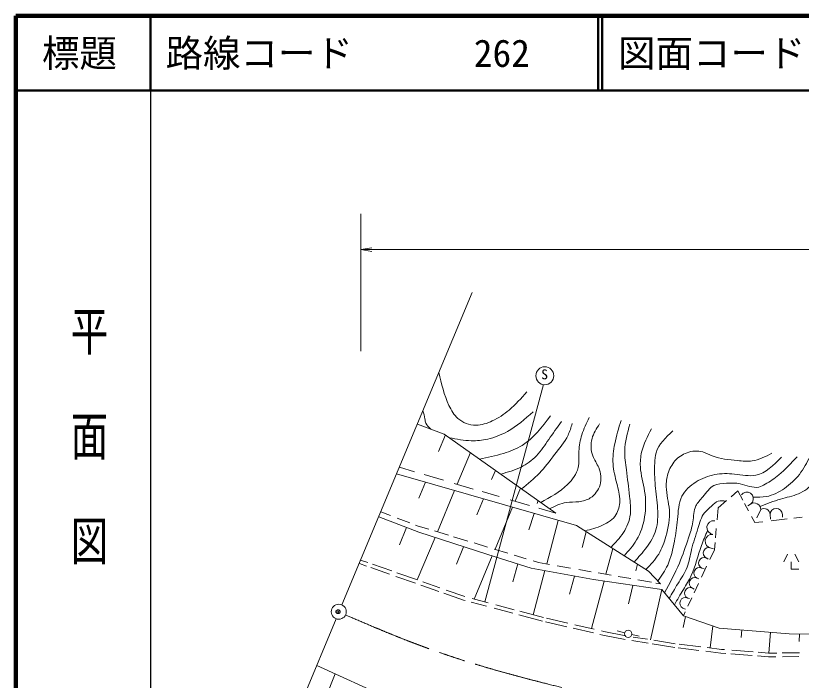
# Model space of a CAD drawing. Units: millimetres, scale not verified. Extents: x 40000 to 680000, y 20000 to 380000.
# Drawn here: x 40000 to 144844, y 291274 to 380000 of the extents above; entities that cross this region are included whole.
import ezdxf
from ezdxf.enums import TextEntityAlignment as Align

# ---------------------------------------------------------------- set-up
doc = ezdxf.new("R2010")
doc.units = ezdxf.units.MM
doc.header["$LTSCALE"] = 1000
doc.header["$PDMODE"] = 32
doc.header["$PDSIZE"] = 500
doc.linetypes.add('CHAIN', pattern=[18.5, 12, -1.5, 3.5, -1.5])
for name, color, linetype, lineweight in [('M-BGD', 7, 'Continuous', 13), ('M-BMK', 2, 'CHAIN', 13), ('M-BMK-SRVR', 3, 'Continuous', 13), ('M-STR-STR3', 7, 'Continuous', 13), ('M-STR-STRC', 7, 'Continuous', 13), ('M-TTL', 2, 'Continuous', 140), ('M-TTL-BAND', 7, 'Continuous', 25), ('M-TTL-LINE', 7, 'Continuous', 50)]:
    doc.layers.add(name, color=color, linetype=linetype, lineweight=lineweight)
doc.layers.add('M-OTRS', color=6, linetype='Continuous')
doc.layers.add('M-TTL-TXT', color=7, linetype='Continuous')
doc.styles.add('@ＭＳ ゴシック', font='')
doc.styles.add('ＭＳ ゴシック', font='')
doc.styles.get('@ＭＳ ゴシック').set_extended_font_data('@MS Gothic')
doc.styles.get('ＭＳ ゴシック').set_extended_font_data('MS Gothic')

# ---------------------------------------------------------------- blocks, each defined once
blk = doc.blocks.new('open_arrow')
at = {"color": 0, "linetype": 'Continuous', "lineweight": -2}
blk.add_lwpolyline([(7.5, 1.25), (0, 0), (7.5, -1.25)], dxfattribs=at)

msp = doc.modelspace()

# ---------------------------------------------------------------- linework, layer by layer
at = {"layer": 'M-BGD'}
for p, q in [((93604, 325478), (97192, 324152)), ((97341, 324046), (96415, 321826)), ((97192, 324152), (112093, 313574)), ((98921, 317441), (100685, 321673)), ((90841, 318850), (114853, 311919)), ((93205, 319120), (91199, 319709)), ((97097, 317977), (94527, 318732)), ((104029, 319299), (103517, 318070)), ((94709, 317733), (93818, 315596)), ((101074, 316810), (98504, 317564)), ((106643, 315174), (107373, 316925)), ((96274, 311092), (98577, 316617)), ((104535, 315793), (102274, 316457)), ((135464, 315773), (136376, 316558)), ((136376, 316558), (137021, 315343)), ((137109, 316244), (136847, 316024)), ((102446, 315500), (101555, 313363)), ((108572, 314608), (105989, 315366)), ((109714, 315263), (109591, 314857)), ((133762, 314309), (134877, 315269)), ((137274, 314866), (137798, 313880)), ((138076, 314806), (137727, 314579)), ((89998, 313286), (88724, 313772)), ((103970, 308761), (106314, 314383)), ((109195, 313552), (108493, 311361)), ((112093, 313574), (109809, 314245)), ((133611, 312694), (133762, 314309)), ((139426, 314077), (138910, 312984)), ((88446, 313104), (93780, 311038)), ((92613, 312287), (90905, 312939)), ((112414, 312623), (110864, 306810)), ((138179, 313162), (138625, 312322)), ((138625, 312322), (139709, 312447)), ((140691, 313394), (140727, 312804)), ((140820, 312576), (142943, 312821)), ((142338, 313420), (142354, 313047)), ((143831, 312924), (144953, 313054)), ((92177, 311659), (91215, 309351)), ((93697, 311873), (93362, 312001)), ((95146, 311434), (93697, 311873)), ((114853, 311919), (124464, 305848)), ((133384, 310273), (133502, 311530)), ((93780, 311038), (103007, 308069)), ((97759, 310643), (95877, 311213)), ((100338, 309861), (98443, 310435)), ((116148, 311101), (115586, 308993)), ((93599, 304676), (95959, 310337)), ((102980, 309061), (101173, 309608)), ((133239, 308713), (133328, 309666)), ((99780, 309107), (98815, 306791)), ((105670, 308247), (103855, 308796)), ((118774, 305425), (119691, 308863)), ((132624, 307400), (133239, 308713)), ((132645, 308979), (133135, 308825)), ((86038, 307329), (86987, 306996)), ((101200, 302116), (103602, 307878)), ((103007, 308069), (108807, 306265)), ((108145, 307497), (106514, 307991)), ((109794, 306998), (109062, 307219)), ((132225, 307573), (132419, 307450)), ((143004, 308102), (142504, 307102)), ((144004, 308102), (144504, 307102)), ((85873, 306857), (86835, 306520)), ((87397, 306322), (89867, 305456)), ((87598, 306782), (90178, 305876)), ((107036, 306816), (106328, 304418)), ((108807, 306265), (117120, 304712)), ((111229, 306746), (109794, 306998)), ((114036, 306255), (112283, 306562)), ((122775, 305909), (122970, 306792)), ((131515, 305031), (132206, 306508)), ((131565, 306255), (131863, 306143)), ((143504, 307102), (143504, 306102)), ((90733, 305152), (93336, 304238)), ((90864, 305636), (93612, 304671)), ((110628, 305925), (109054, 300022)), ((114571, 305188), (113925, 302765)), ((116802, 305770), (115175, 306055)), ((119472, 305303), (117716, 305610)), ((122080, 304846), (120416, 305137)), ((124464, 305848), (126074, 304146)), ((143504, 306102), (144504, 306102)), ((94330, 304419), (96595, 303624)), ((116843, 298182), (118529, 304506)), ((117120, 304712), (126210, 303387)), ((124835, 304363), (123048, 304676)), ((126074, 304146), (125434, 304258)), ((130536, 302939), (131123, 304194)), ((130938, 304922), (131173, 304823)), ((94076, 303979), (96464, 303141)), ((97447, 303326), (99920, 302458)), ((121797, 301504), (122340, 303951)), ((124722, 296682), (126210, 303387)), ((126210, 303387), (129110, 299893)), ((130310, 303588), (130543, 303442)), ((97149, 302900), (99773, 301979)), ((99773, 301979), (99975, 301926)), ((99920, 302458), (99939, 302453)), ((100923, 302190), (103064, 301619)), ((129683, 302255), (129922, 302174)), ((129711, 301175), (130238, 302303)), ((100797, 301706), (102839, 301162)), ((104081, 301348), (106518, 300698)), ((129055, 300921), (129371, 300749)), ((103858, 300890), (106365, 300222)), ((107142, 300014), (110301, 299172)), ((107302, 300489), (110422, 299657)), ((129110, 299893), (129346, 300397)), ((129110, 299893), (133883, 298249)), ((110726, 299074), (113535, 298429)), ((110829, 299563), (113665, 298912)), ((129407, 299791), (129080, 298317)), ((114388, 298233), (117092, 297611)), ((114604, 298696), (117193, 298101)), ((118176, 297875), (118473, 297807)), ((118473, 297807), (121424, 297207)), ((121260, 297608), (120290, 297858)), ((133058, 298533), (132698, 295587)), ((133883, 298249), (143247, 297472)), ((136890, 297999), (136808, 297003)), ((117975, 297408), (118367, 297318)), ((118367, 297318), (121334, 296715)), ((122230, 297368), (123200, 297148)), ((122401, 297051), (124334, 296744)), ((140497, 294907), (140727, 297681)), ((143247, 297472), (156310, 297381)), ((144588, 297463), (144581, 296463)), ((122250, 296569), (124421, 296224)), ((124946, 296140), (127955, 295661)), ((125160, 296612), (128025, 296157)), ((128563, 296091), (131415, 295743)), ((128406, 295606), (131187, 295267)), ((132121, 295153), (134126, 294909)), ((132280, 295638), (134176, 295406)), ((134126, 294909), (134770, 294858)), ((134176, 295406), (134598, 295373)), ((135453, 294803), (138290, 294578)), ((135584, 295295), (138422, 295069)), ((139099, 295016), (140477, 294906)), ((140477, 294906), (141586, 294916)), ((142283, 294922), (144584, 294941)), ((139011, 294521), (140459, 294406)), ((140459, 294406), (141447, 294414)), ((142329, 294422), (144537, 294440)), ((80171, 293254), (98853, 284802))]:
    msp.add_line(p, q, dxfattribs=at)
msp.add_circle((121742, 297481), 500, dxfattribs=at)
for centre, radius, start, end in [((137592, 315525), 867, 303.9298, 123.9298), ((138560, 314087), 867, 359.33211, 123.9298), ((139867, 313381), 824, 0.90938, 122.35253), ((141515, 313407), 824, 0.90938, 180.90938), ((133173, 311668), 923, 82.67359, 262.67359), ((132938, 309838), 923, 82.67359, 262.67359), ((132507, 308256), 737, 64.79888, 244.79888), ((131879, 306922), 737, 64.79888, 244.79888), ((131251, 305589), 737, 64.79888, 244.79888), ((130624, 304255), 737, 64.79888, 244.79888), ((129996, 302921), 737, 64.79888, 244.79888), ((129369, 301588), 737, 64.79888, 244.79888)]:
    msp.add_arc(centre, radius, start, end, dxfattribs=at)
for points, knots in [([(96468, 332346), (96823, 330863), (97178, 329379), (97822, 327973), (98118, 327327), (98475, 326697), (99001, 326232), (99647, 325662), (100547, 325338), (101416, 325334), (102178, 325330), (102916, 325571), (103606, 325895), (104423, 326279), (105171, 326780), (105852, 327355), (106709, 328080), (107460, 328925), (108210, 329770)], [0, 0, 0, 0, 1, 1, 1, 2, 2, 2, 3, 3, 3, 4, 4, 4, 5, 5, 5, 6, 6, 6, 6]), ([(94348, 327263), (94456, 326907), (94563, 326551), (94621, 326176), (94651, 325984), (94669, 325788), (94734, 325614), (94854, 325293), (95137, 325050), (95420, 324807)], [0, 0, 0, 0, 1, 1, 1, 2, 2, 2, 3, 3, 3, 3]), ([(97897, 323652), (98860, 323464), (99824, 323277), (100798, 323256), (101530, 323240), (102268, 323319), (102988, 323481), (103912, 323688), (104806, 324033), (105627, 324491), (106883, 325193), (107968, 326162), (109052, 327131)], [0, 0, 0, 0, 1, 1, 1, 2, 2, 2, 3, 3, 3, 4, 4, 4, 4]), ([(101894, 320814), (102976, 321030), (104057, 321247), (105122, 321572), (105986, 321835), (106839, 322170), (107592, 322638), (109116, 323585), (110236, 325077), (111355, 326569)], [0, 0, 0, 0, 1, 1, 1, 2, 2, 2, 3, 3, 3, 3]), ([(110065, 315014), (111336, 315698), (112607, 316381), (113657, 317416), (114300, 318051), (114861, 318818), (115061, 319662), (115226, 320362), (115145, 321114), (115173, 321852), (115201, 322601), (115343, 323336), (115566, 324042), (115816, 324833), (116168, 325589), (116521, 326344)], [0, 0, 0, 0, 1, 1, 1, 2, 2, 2, 3, 3, 3, 4, 4, 4, 5, 5, 5, 5]), ([(104730, 318802), (105664, 319054), (106598, 319307), (107456, 319739), (108213, 320120), (108911, 320641), (109497, 321255), (110121, 321908), (110618, 322667), (111130, 323412), (111683, 324219), (112251, 325011), (112820, 325803)], [0, 0, 0, 0, 1, 1, 1, 2, 2, 2, 3, 3, 3, 4, 4, 4, 4]), ([(107521, 316820), (108345, 317494), (109170, 318168), (109895, 318932), (110622, 319701), (111249, 320561), (111916, 321403), (112574, 322233), (113270, 323044), (113713, 323986), (113948, 324486), (114111, 325022), (114274, 325558)], [0, 0, 0, 0, 1, 1, 1, 2, 2, 2, 3, 3, 3, 4, 4, 4, 4]), ([(111246, 314175), (111979, 314530), (112712, 314885), (113488, 315002), (114037, 315084), (114608, 315048), (115173, 315114), (115707, 315177), (116236, 315330), (116689, 315619), (117303, 316011), (117776, 316652), (117980, 317360), (118198, 318115), (118110, 318946), (117812, 319662), (117585, 320208), (117236, 320686), (117026, 321235), (116750, 321954), (116714, 322793), (116914, 323537), (117105, 324250), (117515, 324876), (117924, 325502)], [0, 0, 0, 0, 1, 1, 1, 2, 2, 2, 3, 3, 3, 4, 4, 4, 5, 5, 5, 6, 6, 6, 7, 7, 7, 8, 8, 8, 8]), ([(115961, 311219), (116756, 311420), (117551, 311621), (118317, 311970), (119024, 312291), (119705, 312738), (120114, 313373), (120459, 313909), (120612, 314578), (120620, 315226), (120629, 316014), (120425, 316770), (120227, 317529), (119999, 318401), (119779, 319277), (119721, 320168), (119663, 321064), (119767, 321975), (119946, 322863), (120157, 323914), (120473, 324933), (120788, 325951)], [0, 0, 0, 0, 1, 1, 1, 2, 2, 2, 3, 3, 3, 4, 4, 4, 5, 5, 5, 6, 6, 6, 7, 7, 7, 7]), ([(119449, 309016), (120039, 309641), (120630, 310266), (121100, 310994), (121577, 311733), (121930, 312579), (122032, 313442), (122126, 314231), (122012, 315036), (121916, 315833), (121771, 317025), (121666, 318202), (121508, 319389), (121396, 320224), (121259, 321065), (121275, 321896), (121297, 323094), (121635, 324273), (121974, 325453)], [0, 0, 0, 0, 1, 1, 1, 2, 2, 2, 3, 3, 3, 4, 4, 4, 5, 5, 5, 6, 6, 6, 6]), ([(121219, 307898), (121816, 308569), (122412, 309241), (122866, 310004), (123420, 310937), (123760, 312007), (123933, 313093), (124113, 314231), (124108, 315388), (123933, 316518), (123763, 317608), (123434, 318674), (123371, 319775), (123333, 320431), (123390, 321100), (123539, 321740), (123793, 322826), (124312, 323827), (124831, 324828)], [0, 0, 0, 0, 1, 1, 1, 2, 2, 2, 3, 3, 3, 4, 4, 4, 5, 5, 5, 6, 6, 6, 6]), ([(122536, 307066), (123111, 307698), (123686, 308329), (124200, 309023), (124727, 309734), (125189, 310510), (125437, 311347), (125705, 312255), (125719, 313234), (125661, 314195), (125599, 315232), (125452, 316248), (125362, 317267), (125274, 318258), (125241, 319253), (125287, 320265), (125308, 320738), (125347, 321214), (125474, 321652), (125807, 322800), (126746, 323687), (127685, 324575)], [0, 0, 0, 0, 1, 1, 1, 2, 2, 2, 3, 3, 3, 4, 4, 4, 5, 5, 5, 6, 6, 6, 7, 7, 7, 7]), ([(124118, 306067), (124734, 306720), (125351, 307373), (125811, 308124), (126252, 308844), (126550, 309654), (126786, 310485), (127114, 311639), (127323, 312831), (127235, 314007), (127158, 315046), (126850, 316073), (126823, 317118), (126808, 317697), (126880, 318281), (127048, 318841), (127237, 319474), (127548, 320074), (127985, 320565), (128417, 321051), (128973, 321429), (129596, 321652), (130270, 321893), (131021, 321951), (131695, 321764), (132136, 321642), (132545, 321414), (132969, 321240), (134026, 320806), (135183, 320710), (136342, 320603), (137000, 320542), (137658, 320478), (138290, 320565), (139202, 320692), (140058, 321134), (140913, 321577)], [0, 0, 0, 0, 1, 1, 1, 2, 2, 2, 3, 3, 3, 4, 4, 4, 5, 5, 5, 6, 6, 6, 7, 7, 7, 8, 8, 8, 9, 9, 9, 10, 10, 10, 11, 11, 11, 12, 12, 12, 12]), ([(139335, 314474), (140240, 314839), (141144, 315204), (142075, 315469), (142874, 315696), (143693, 315848), (144473, 316181), (145240, 316508), (145969, 317009), (146422, 317680), (146848, 318310), (147029, 319091), (147209, 319853), (147398, 320654), (147584, 321434), (147771, 322214)], [0, 0, 0, 0, 1, 1, 1, 2, 2, 2, 3, 3, 3, 4, 4, 4, 5, 5, 5, 5]), ([(125704, 304537), (126183, 305225), (126661, 305913), (127011, 306662), (127474, 307657), (127711, 308761), (127910, 309848), (128085, 310805), (128231, 311749), (128322, 312733), (128421, 313802), (128455, 314918), (128922, 315843), (129316, 316625), (130020, 317271), (130795, 317755), (131576, 318242), (132430, 318565), (133306, 318729), (134160, 318888), (135036, 318896), (135929, 318804), (136901, 318704), (137894, 318485), (138777, 318654), (140069, 318901), (141128, 319977), (142188, 321052)], [0, 0, 0, 0, 1, 1, 1, 2, 2, 2, 3, 3, 3, 4, 4, 4, 5, 5, 5, 6, 6, 6, 7, 7, 7, 8, 8, 8, 9, 9, 9, 9]), ([(144273, 321109), (143500, 320259), (142728, 319409), (141854, 318690), (141288, 318224), (140678, 317812), (140020, 317440), (139745, 317284), (139462, 317135), (139171, 317070), (138376, 316892), (137520, 317338), (136683, 317511), (136073, 317637), (135473, 317618), (134843, 317588), (134266, 317561), (133664, 317524), (133185, 317277), (132586, 316969), (132179, 316334), (131708, 315774), (131365, 315367), (130989, 315000), (130775, 314557), (130473, 313932), (130493, 313158), (130386, 312432), (130276, 311682), (130030, 310984), (129790, 310281), (129405, 309153), (129034, 308012), (128572, 306912), (128000, 305549), (127287, 304249), (126573, 302949)], [0, 0, 0, 0, 1, 1, 1, 2, 2, 2, 3, 3, 3, 4, 4, 4, 5, 5, 5, 6, 6, 6, 7, 7, 7, 8, 8, 8, 9, 9, 9, 10, 10, 10, 11, 11, 11, 12, 12, 12, 12]), ([(138438, 315714), (139033, 315706), (139627, 315698), (140201, 315806), (141057, 315967), (141867, 316384), (142600, 316893), (143359, 317421), (144035, 318047), (144586, 318766), (145148, 319501), (145579, 320333), (146010, 321165)], [0, 0, 0, 0, 1, 1, 1, 2, 2, 2, 3, 3, 3, 4, 4, 4, 4]), ([(127210, 302182), (127583, 302842), (127956, 303502), (128360, 304152), (128808, 304873), (129295, 305580), (129596, 306363), (129886, 307115), (130003, 307937), (130196, 308723), (130429, 309673), (130771, 310572), (131058, 311534), (131279, 312277), (131467, 313057), (131920, 313632), (132179, 313962), (132525, 314224), (132856, 314532), (133143, 314798), (133419, 315098), (133756, 315206), (134063, 315305), (134422, 315245), (134781, 315185)], [0, 0, 0, 0, 1, 1, 1, 2, 2, 2, 3, 3, 3, 4, 4, 4, 5, 5, 5, 6, 6, 6, 7, 7, 7, 8, 8, 8, 8]), ([(127903, 301348), (128301, 302034), (128699, 302720), (129109, 303402), (129479, 304017), (129858, 304629), (130158, 305276), (130746, 306538), (131034, 307931), (131507, 309248), (131754, 309932), (132050, 310595), (132346, 311259)], [0, 0, 0, 0, 1, 1, 1, 2, 2, 2, 3, 3, 3, 4, 4, 4, 4])]:
    msp.add_open_spline(points, degree=3, knots=knots, dxfattribs=at)
at = {"layer": 'M-BMK'}
msp.add_open_spline([(84022, 299995), (86978, 298728), (89934, 297461), (92937, 296312), (95983, 295146), (99078, 294103), (102203, 293168), (105677, 292129), (109188, 291223), (112710, 290355), (116110, 289516), (119521, 288712), (122969, 288121), (126784, 287467), (130645, 287076), (134506, 286751), (137737, 286480), (140969, 286256), (144208, 286147), (147874, 286023), (151549, 286045), (155210, 286271), (158308, 286463), (161396, 286801), (164474, 287199), (169587, 287861), (174675, 288690), (179762, 289520)], degree=3, knots=[0, 0, 0, 0, 1, 1, 1, 2, 2, 2, 3, 3, 3, 4, 4, 4, 5, 5, 5, 6, 6, 6, 7, 7, 7, 8, 8, 8, 9, 9, 9, 9], dxfattribs=at)
at = {"layer": 'M-BMK-SRVR'}
for p, q in [((100928, 343047), (83541, 301338)), ((82767, 299481), (62268, 250311))]:
    msp.add_line(p, q, dxfattribs=at)
msp.add_circle((83121, 300430), 1000, dxfattribs=at)
at = {"layer": 'M-OTRS'}
msp.add_point((83018, 300432), dxfattribs=at)
at = {"layer": 'M-STR-STR3'}
for p, q in [((86073, 335201), (86073, 353544)), ((396932, 348771), (86073, 348771))]:
    msp.add_line(p, q, dxfattribs=at)
at = {"layer": 'M-STR-STRC'}
for p, q in [((110430, 330742), (102628, 301736)), ((82630, 292141), (67570, 254446))]:
    msp.add_line(p, q, dxfattribs=at)
msp.add_circle((110614, 331928), 1200, dxfattribs=at)
at = {"layer": 'M-TTL'}
for p, q in [((40000, 380000), (40000, 20000)), ((680000, 380000), (40000, 380000))]:
    msp.add_line(p, q, dxfattribs=at)
at = {"layer": 'M-TTL-BAND'}
msp.add_line((58000, 370000), (58000, 20000), dxfattribs=at)
at = {"layer": 'M-TTL-LINE'}
for p, q in [((58000, 380000), (58000, 370000)), ((117750, 380000), (117750, 370000)), ((118250, 380000), (118250, 370000)), ((40000, 370000), (680000, 370000))]:
    msp.add_line(p, q, dxfattribs=at)

# ---------------------------------------------------------------- block references
at = {"layer": 'M-STR-STR3', "xscale": 193, "yscale": 193}
msp.add_blockref('open_arrow', (86073, 348771), dxfattribs=at)

# ---------------------------------------------------------------- texts
at = {"layer": 'M-STR-STRC', "style": 'ＭＳ ゴシック'}
msp.add_text('S', height=1320, dxfattribs=at).set_placement((110135, 331065), align=Align.BOTTOM_LEFT)
at = {"layer": 'M-TTL-BAND', "style": '@ＭＳ ゴシック', "width": 1.4}
msp.add_text('平  面  図', height=3666, rotation=270, dxfattribs=at).set_placement((49777, 306475), align=Align.MIDDLE_RIGHT)
at = {"layer": 'M-TTL-TXT', "style": 'ＭＳ ゴシック'}
msp.add_text('標題', height=3666, dxfattribs=at).set_placement((48500, 375000), align=Align.MIDDLE_CENTER)
for s, p in [('路線コード', (60000, 375000)), ('262', (101142, 375000)), ('図面コード', (120380, 375000))]:
    msp.add_text(s, height=3666, dxfattribs=at).set_placement(p, align=Align.MIDDLE_LEFT)

doc.saveas('drawing.dxf')
